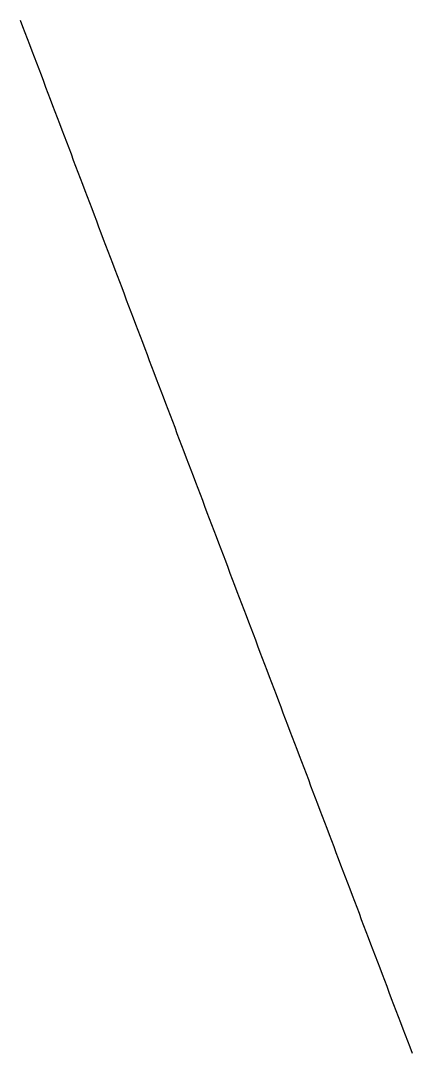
# Model space of a CAD drawing. Extents: x 261004 to 262300, y 2106984 to 2110399.
import ezdxf

# ---------------------------------------------------------------- set-up
doc = ezdxf.new("R2010")
doc.units = 0
doc.layers.add('DEM_20px_m', color=1, linetype='CONTINUOUS')

msp = doc.modelspace()

# ---------------------------------------------------------------- linework, layer by layer
at = {"layer": 'DEM_20px_m', "color": 7}
msp.add_polyline3d([(262300.1, 2106984.5, -1072), (262292.5, 2107004.6, -1073.1), (262284.8, 2107024.7, -1074), (262277.2, 2107044.7, -1074.3), (262269.6, 2107064.8, -1075.4), (262262, 2107084.9, -1075.8), (262254.3, 2107105, -1077.1), (262246.7, 2107125.1, -1078.2), (262239.1, 2107145.2, -1078.8), (262231.5, 2107165.2, -1080), (262223.8, 2107185.3, -1080.6), (262216.2, 2107205.4, -1081.7), (262208.6, 2107225.5, -1083), (262201, 2107245.6, -1083.1), (262193.3, 2107265.7, -1084.2), (262185.7, 2107285.8, -1085.1), (262178.1, 2107305.8, -1085.3), (262170.5, 2107325.9, -1086.7), (262162.8, 2107346, -1087.7), (262155.2, 2107366.1, -1089.1), (262147.6, 2107386.2, -1090.3), (262140, 2107406.3, -1090.1), (262132.3, 2107426.3, -1091.6), (262124.7, 2107446.4, -1092.8), (262117.1, 2107466.5, -1093.1), (262109.5, 2107486.6, -1094.1), (262101.8, 2107506.7, -1095), (262094.2, 2107526.8, -1096.6), (262086.6, 2107546.9, -1098.1), (262079, 2107566.9, -1099.4), (262071.3, 2107587, -1100.8), (262063.7, 2107607.1, -1101.4), (262056.1, 2107627.2, -1102.6), (262048.5, 2107647.3, -1103.9), (262040.8, 2107667.4, -1104.3), (262033.2, 2107687.4, -1105.6), (262025.6, 2107707.5, -1107.1), (262018, 2107727.6, -1108.1), (262010.3, 2107747.7, -1109.6), (262002.7, 2107767.8, -1110.5), (261995.1, 2107787.9, -1111.7), (261987.5, 2107808, -1112.9), (261979.8, 2107828, -1113.7), (261972.2, 2107848.1, -1114.8), (261964.6, 2107868.2, -1115.8), (261957, 2107888.3, -1116.1), (261949.3, 2107908.4, -1116.9), (261941.7, 2107928.5, -1117.3), (261934.1, 2107948.5, -1118.2), (261926.5, 2107968.6, -1119.2), (261918.8, 2107988.7, -1119.4), (261911.2, 2108008.8, -1120.2), (261903.6, 2108028.9, -1120.5), (261896, 2108049, -1121.4), (261888.3, 2108069.1, -1122.3), (261880.7, 2108089.1, -1123.1), (261873.1, 2108109.2, -1124.1), (261865.5, 2108129.3, -1125.1), (261857.8, 2108149.4, -1126.1), (261850.2, 2108169.5, -1127.2), (261842.6, 2108189.6, -1128.2), (261835, 2108209.6, -1129.2), (261827.3, 2108229.7, -1130.3), (261819.7, 2108249.8, -1130.7), (261812.1, 2108269.9, -1131.6), (261804.5, 2108290, -1132.6), (261796.8, 2108310.1, -1133.4), (261789.2, 2108330.2, -1134.5), (261781.6, 2108350.2, -1135), (261774, 2108370.3, -1136), (261766.3, 2108390.4, -1136.9), (261758.7, 2108410.5, -1137.1), (261751.1, 2108430.6, -1137.9), (261743.5, 2108450.7, -1137.8), (261735.8, 2108470.7, -1138.8), (261728.2, 2108490.8, -1139.7), (261720.6, 2108510.9, -1140.4), (261713, 2108531, -1141.7), (261705.3, 2108551.1, -1143.1), (261697.7, 2108571.2, -1144.5), (261690.1, 2108591.3, -1145.5), (261682.5, 2108611.3, -1146.2), (261674.8, 2108631.4, -1146.9), (261667.2, 2108651.5, -1147.6), (261659.6, 2108671.6, -1148.2), (261652, 2108691.7, -1148.9), (261644.3, 2108711.8, -1149.7), (261636.7, 2108731.8, -1150.3), (261629.1, 2108751.9, -1151.3), (261621.5, 2108772, -1152.1), (261613.8, 2108792.1, -1152.8), (261606.2, 2108812.2, -1153.4), (261598.6, 2108832.3, -1153.4), (261591, 2108852.4, -1154.2), (261583.3, 2108872.4, -1154.9), (261575.7, 2108892.5, -1155.2), (261568.1, 2108912.6, -1156.3), (261560.5, 2108932.7, -1157.5), (261552.8, 2108952.8, -1158.5), (261545.2, 2108972.9, -1159.5), (261537.6, 2108992.9, -1160.7), (261530, 2109013, -1161.8), (261522.3, 2109033.1, -1162.6), (261514.7, 2109053.2, -1163.7), (261507.1, 2109073.3, -1164.7), (261499.5, 2109093.4, -1165.7), (261491.8, 2109113.4, -1166.8), (261484.2, 2109133.5, -1167.5), (261476.6, 2109153.6, -1168.5), (261469, 2109173.7, -1169.6), (261461.3, 2109193.8, -1170.4), (261453.7, 2109213.9, -1171.7), (261446.1, 2109234, -1173), (261438.5, 2109254, -1173.4), (261430.8, 2109274.1, -1174.5), (261423.2, 2109294.2, -1174.7), (261415.6, 2109314.3, -1175.5), (261408, 2109334.4, -1176.4), (261400.3, 2109354.5, -1176.9), (261392.7, 2109374.5, -1177.9), (261385.1, 2109394.6, -1179.1), (261377.5, 2109414.7, -1179.9), (261369.8, 2109434.8, -1180.7), (261362.2, 2109454.9, -1181), (261354.6, 2109475, -1181.6), (261347, 2109495.1, -1182.2), (261339.3, 2109515.1, -1182.2), (261331.7, 2109535.2, -1183.2), (261324.1, 2109555.3, -1183.6), (261316.5, 2109575.4, -1184.5), (261308.8, 2109595.5, -1185.3), (261301.2, 2109615.6, -1185.8), (261293.6, 2109635.6, -1186.4), (261286, 2109655.7, -1186.9), (261278.3, 2109675.8, -1186.9), (261270.7, 2109695.9, -1187.4), (261263.1, 2109716, -1187.1), (261255.5, 2109736.1, -1187.7), (261247.8, 2109756.2, -1188.2), (261240.2, 2109776.2, -1188.4), (261232.6, 2109796.3, -1189.4), (261225, 2109816.4, -1190), (261217.3, 2109836.5, -1190.1), (261209.7, 2109856.6, -1190.7), (261202.1, 2109876.7, -1190.5), (261194.5, 2109896.7, -1190.9), (261186.8, 2109916.8, -1191.4), (261179.2, 2109936.9, -1191.2), (261171.6, 2109957, -1191.9), (261164, 2109977.1, -1191.9), (261156.3, 2109997.2, -1192.7), (261148.7, 2110017.3, -1193.6), (261141.1, 2110037.3, -1193.7), (261133.5, 2110057.4, -1194.3), (261125.8, 2110077.5, -1194.8), (261118.2, 2110097.6, -1194.4), (261110.6, 2110117.7, -1194.8), (261103, 2110137.8, -1194.3), (261095.3, 2110157.8, -1195), (261087.7, 2110177.9, -1195.6), (261080.1, 2110198, -1195.1), (261072.5, 2110218.1, -1195.7), (261064.8, 2110238.2, -1196.3), (261057.2, 2110258.3, -1196), (261049.6, 2110278.4, -1196.4), (261042, 2110298.4, -1196.2), (261034.3, 2110318.5, -1196.7), (261026.7, 2110338.6, -1197.1), (261019.1, 2110358.7, -1196.9), (261011.5, 2110378.8, -1197.5), (261003.8, 2110398.9, -1197)], dxfattribs=at)

doc.saveas('drawing.dxf')
